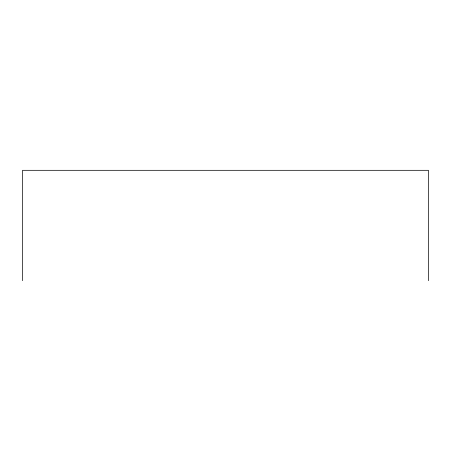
<?xml version="1.0" encoding="UTF-8"?>
<svg xmlns="http://www.w3.org/2000/svg" width="451" height="451" viewBox="0 0 451 451"><rect width="100%" height="100%" fill="white"/><g stroke="black" fill="none" stroke-linecap="round" stroke-linejoin="round"><path stroke-width="0.68" d="M428.45 280.685L428.45 170.315L22.55 170.315L22.55 280.685"/></g></svg>
